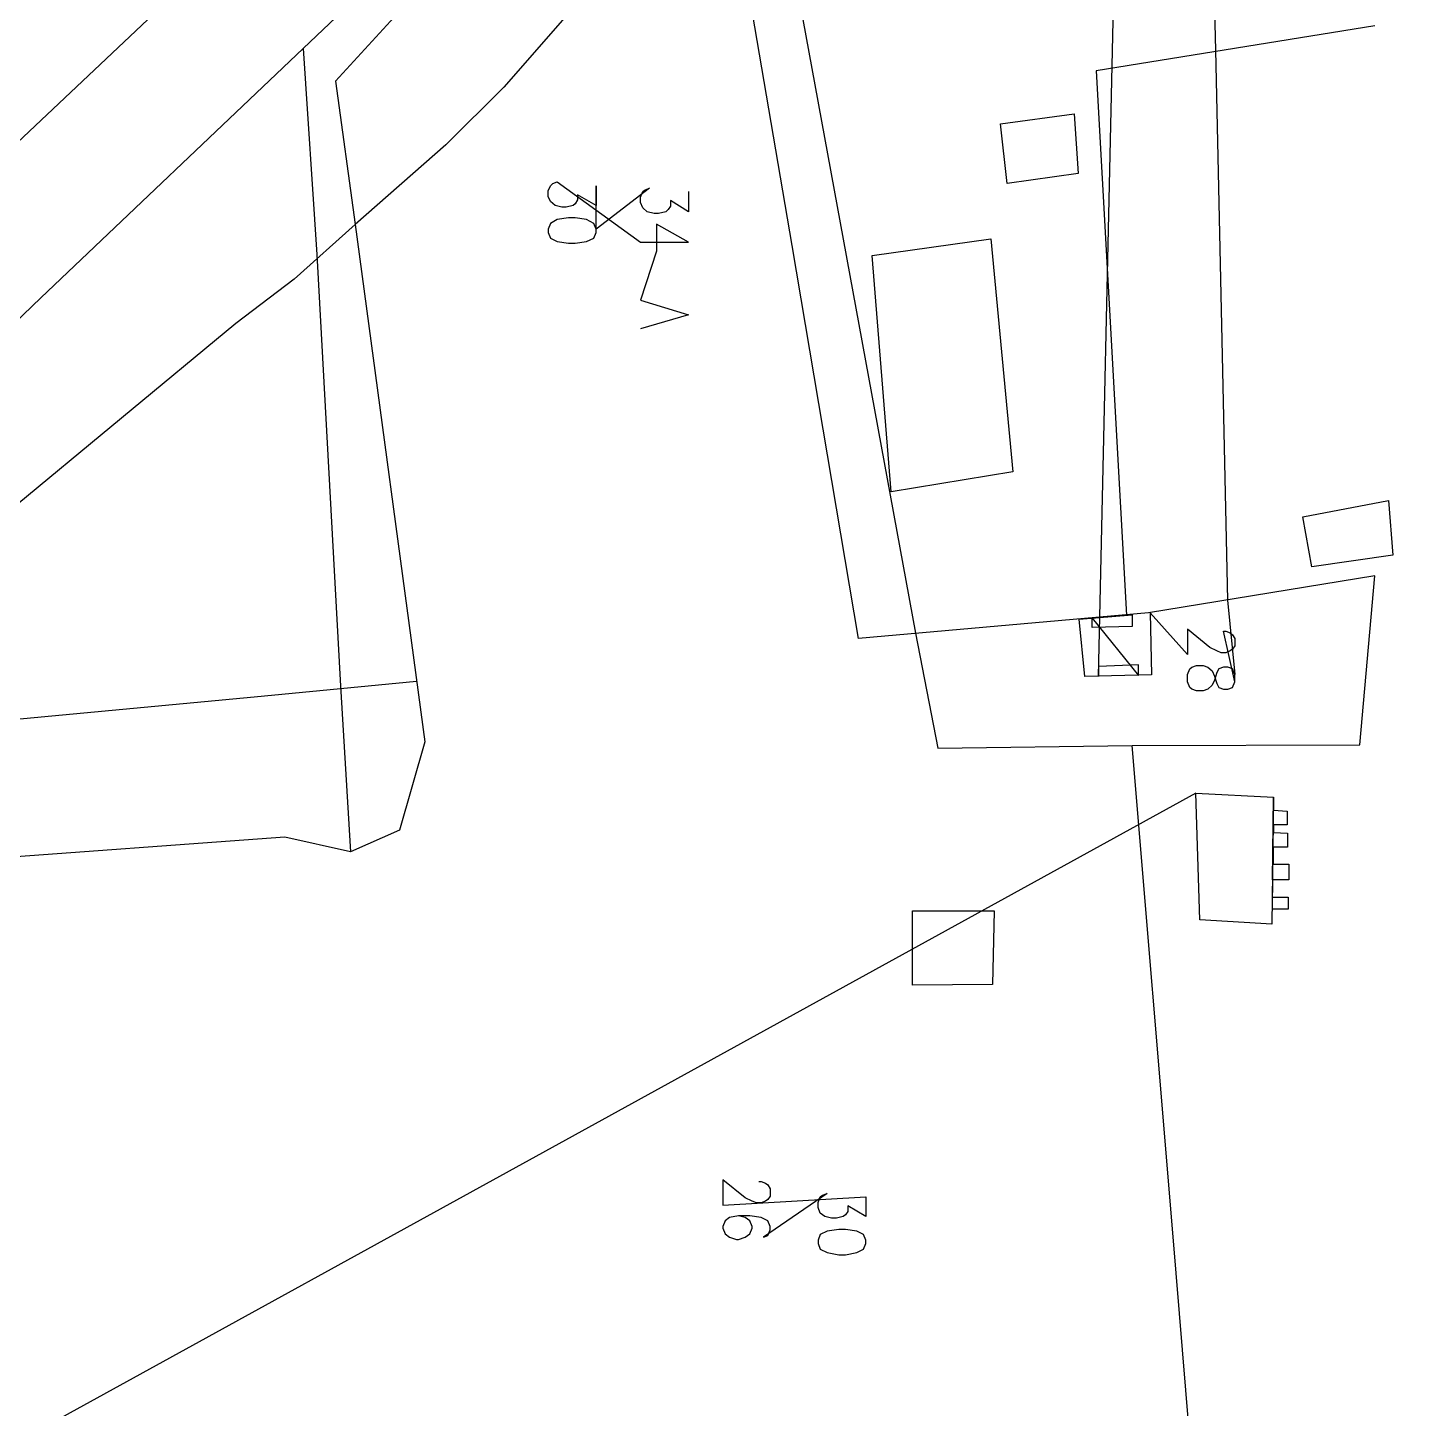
# Model space of a CAD drawing. Header units: metres. Extents: x 0 to 805, y 0 to 1107.
# Drawn here: x 544.3 to 699.6, y 712 to 867.8 of the extents above; entities that cross this region are included whole.
import ezdxf

# ---------------------------------------------------------------- set-up
doc = ezdxf.new("R2010")
doc.units = ezdxf.units.M
for name, color, linetype in [('GUIDES', 8, 'Continuous'), ('PLOTS_FINAL', 1, 'Continuous'), ('PLOTS_ORIGINAL', 3, 'Continuous'), ('ROADS', 7, 'Continuous')]:
    doc.layers.add(name, color=color, linetype=linetype)

msp = doc.modelspace()

# ---------------------------------------------------------------- linework, layer by layer
at = {"layer": 'GUIDES'}
for points in [[(662.3, 858.06), (662.74, 851.33), (654.74, 850.19), (653.98, 856.92), (662.3, 858.06)], [(652.9, 843.96), (655.38, 817.68), (641.66, 815.39), (639.5, 842.06), (652.9, 843.96)], [(697.73, 814.44), (698.24, 808.28), (689.09, 806.94), (688.08, 812.6), (697.73, 814.44)], [(684.78, 780.97), (684.59, 766.62), (676.46, 767.13), (676.01, 781.42), (684.78, 780.97)], [(653.28, 768.15), (653.09, 759.83), (644.07, 759.76), (644.07, 768.15), (653.28, 768.15)]]:
    msp.add_lwpolyline(points, close=True, dxfattribs=at)
at = {"layer": 'PLOTS_FINAL'}
for points in [[(608.39, 845.04), (608.13, 845.68), (607.31, 846.12), (606.04, 846.31), (605.27, 846.31), (604, 846.12), (603.24, 845.68), (602.99, 845.04), (602.99, 844.66), (603.24, 844.03), (604, 843.65), (605.27, 843.46), (606.04, 843.46), (607.31, 843.65), (608.13, 844.03), (608.39, 844.66), (608.39, 845.04)], [(680.4, 794.82), (680.14, 795.45), (679.63, 795.64), (679.13, 795.64), (678.62, 795.45), (678.36, 795.01), (678.11, 794.18), (677.86, 793.61), (677.35, 793.16), (676.84, 792.97), (676.08, 792.97), (675.57, 793.16), (675.32, 793.35), (675.06, 793.99), (675.06, 794.82), (675.32, 795.45), (675.57, 795.64), (676.08, 795.83), (676.84, 795.83), (677.35, 795.64), (677.86, 795.2), (678.11, 794.62), (678.36, 793.8), (678.62, 793.35), (679.13, 793.16), (679.63, 793.16), (680.14, 793.35), (680.4, 793.99), (680.4, 794.82)]]:
    msp.add_lwpolyline(points, close=True, dxfattribs=at)
at = {"layer": 'PLOTS_ORIGINAL'}
msp.add_lwpolyline([(638.8, 731), (638.55, 731.63), (637.79, 732.01), (636.52, 732.2), (635.75, 732.2), (634.42, 732.01), (633.66, 731.63), (633.41, 731), (633.41, 730.62), (633.66, 729.98), (634.42, 729.6), (635.75, 729.35), (636.52, 729.35), (637.79, 729.6), (638.55, 729.98), (638.8, 730.62), (638.8, 731)], close=True, dxfattribs=at)
at = {"layer": 'ROADS'}
for points in [[(724.53, 977), (722.31, 995.22), (708.65, 999.16), (705.6, 997.82), (668.65, 955.98), (631.69, 918.89), (623.88, 911.34), (600.07, 884.79), (578.99, 861.74), (581.21, 845.55), (589.08, 787.2), (586.22, 777.23), (580.7, 774.81), (573.27, 776.46), (503.42, 771.32)], [(722.69, 991.79), (722.24, 992.55), (721.67, 993.25), (720.97, 993.82), (720.21, 994.27), (719.32, 994.52), (718.43, 994.65), (717.54, 994.59), (716.65, 994.4), (715.89, 994.01), (703.13, 979.79), (676.65, 950.2), (622.74, 888.92), (605.66, 869.81), (597.97, 861.05), (591.43, 854.57), (581.21, 845.55), (574.35, 839.39), (567.75, 834.38), (541.97, 813.04)], [(675.76, 964.04), (678.24, 865.24), (679.57, 803.2), (680.4, 794.82), (680.14, 795.45), (679.63, 795.64), (679.13, 795.64), (678.62, 795.45), (678.36, 795.01), (678.11, 794.18), (677.86, 793.61), (677.35, 793.16), (676.84, 792.97), (676.08, 792.97), (675.57, 793.16), (675.32, 793.35), (675.06, 793.99), (675.06, 794.82), (675.32, 795.45), (675.57, 795.64), (676.08, 795.83), (676.84, 795.83), (677.35, 795.64), (677.86, 795.2), (678.11, 794.62), (678.36, 793.8), (678.62, 793.35), (679.13, 793.16), (679.63, 793.16), (680.14, 793.35), (680.4, 793.99), (679.13, 799.7), (679.38, 799.7), (679.89, 799.51), (680.14, 799.26), (680.4, 798.88), (680.4, 798.05), (680.14, 797.67), (679.89, 797.48), (679.38, 797.23), (678.87, 797.23), (678.36, 797.48), (677.6, 797.86), (675.06, 799.9), (675.06, 797.04), (670.87, 801.74), (671, 794.75), (663.5, 794.56), (662.87, 801.04), (668.84, 801.55), (668.84, 800.21), (664.33, 800.09), (664.33, 801.17), (669.54, 794.69), (669.54, 795.89), (665.03, 795.7), (665.03, 794.56), (668.65, 955.98)], [(532.69, 824.72), (545.78, 837.3), (575.37, 865.43), (605.21, 893.81), (623.88, 911.34), (644.39, 799.45), (646.93, 786.5), (668.84, 786.81), (694.49, 786.88), (696.21, 805.93), (670.68, 801.74), (637.98, 798.88), (630.48, 843.2), (622.61, 889.49), (619.24, 906.19)], [(573.84, 883.84), (541.77, 853.55)], [(696.21, 867.97), (664.77, 862.89), (668.2, 801.48)], [(575.37, 865.43), (576.89, 842.19), (579.56, 793.48), (580.7, 774.81)], [(618.8, 849.3), (618.8, 847.01), (616.77, 848.28), (616.77, 847.65), (616.51, 847.27), (616.26, 847.01), (615.43, 846.82), (614.93, 846.82), (614.16, 847.01), (613.66, 847.46), (613.4, 848.03), (613.4, 848.66), (613.66, 849.3), (613.91, 849.49), (614.42, 849.68), (608.39, 845.04), (608.13, 845.68), (607.31, 846.12), (606.04, 846.31), (605.27, 846.31), (604, 846.12), (603.24, 845.68), (602.99, 845.04), (602.99, 844.66), (603.24, 844.03), (604, 843.65), (605.27, 843.46), (606.04, 843.46), (607.31, 843.65), (608.13, 844.03), (608.39, 844.66), (608.39, 849.93), (608.39, 847.71), (606.29, 848.92), (606.29, 848.35), (606.04, 847.9), (605.78, 847.71), (605.02, 847.52), (604.51, 847.52), (603.75, 847.71), (603.24, 848.16), (602.99, 848.73), (602.99, 849.36), (603.24, 849.93), (603.5, 850.19), (604, 850.38), (613.4, 843.58), (618.8, 843.58), (615.18, 845.62), (615.18, 842.57), (613.4, 837.04), (618.8, 835.39), (613.4, 833.8)], [(652.9, 843.96), (655.38, 817.68), (641.66, 815.39), (639.5, 842.06)], [(499.61, 785.99), (525.01, 788.4), (542.6, 789.74), (569.84, 792.28), (588.13, 794.05)], [(520.06, 662.61), (557.84, 664.07), (586.16, 664.96), (606.23, 665.4), (654.23, 666.61), (678.43, 667.56), (676.97, 688.58), (673.47, 731.38), (668.84, 786.81)], [(684.65, 769.67), (686.43, 769.67), (686.43, 768.34), (684.65, 768.34), (684.78, 779.51), (686.3, 779.38), (686.3, 777.86), (684.78, 777.86), (684.78, 776.97), (686.36, 776.91), (686.36, 775.32), (684.71, 775.32), (684.71, 773.42), (686.49, 773.42), (686.49, 771.64), (684.65, 771.64), (684.78, 780.97), (684.59, 766.62), (676.46, 767.13), (676.01, 781.42), (183.95, 510.46)], [(626.74, 737.6), (626.99, 737.6), (627.5, 737.41), (627.75, 737.22), (628.01, 736.78), (628.01, 735.95), (627.75, 735.57), (627.5, 735.38), (626.99, 735.19), (626.48, 735.19), (625.98, 735.38), (625.21, 735.76), (622.67, 737.79), (622.67, 734.93), (638.8, 735.89), (638.8, 733.66), (636.77, 734.87), (636.77, 734.24), (636.52, 733.86), (636.26, 733.66), (635.5, 733.47), (634.93, 733.47), (634.17, 733.66), (633.66, 734.05), (633.41, 734.68), (633.41, 735.25), (633.66, 735.89), (633.91, 736.08), (634.42, 736.27), (627.25, 731.32), (627.75, 731.51), (628.01, 732.14), (628.01, 732.52), (627.75, 733.16), (626.99, 733.54), (625.72, 733.73), (624.45, 733.73), (623.44, 733.54), (622.93, 733.16), (622.67, 732.52), (622.67, 732.33), (622.93, 731.7), (623.44, 731.32), (624.2, 731.06), (624.45, 731.06), (625.21, 731.32), (625.72, 731.7), (625.98, 732.33), (625.98, 732.52), (625.72, 733.16), (625.21, 733.54), (624.45, 733.73)]]:
    msp.add_lwpolyline(points, dxfattribs=at)

doc.saveas('drawing.dxf')
